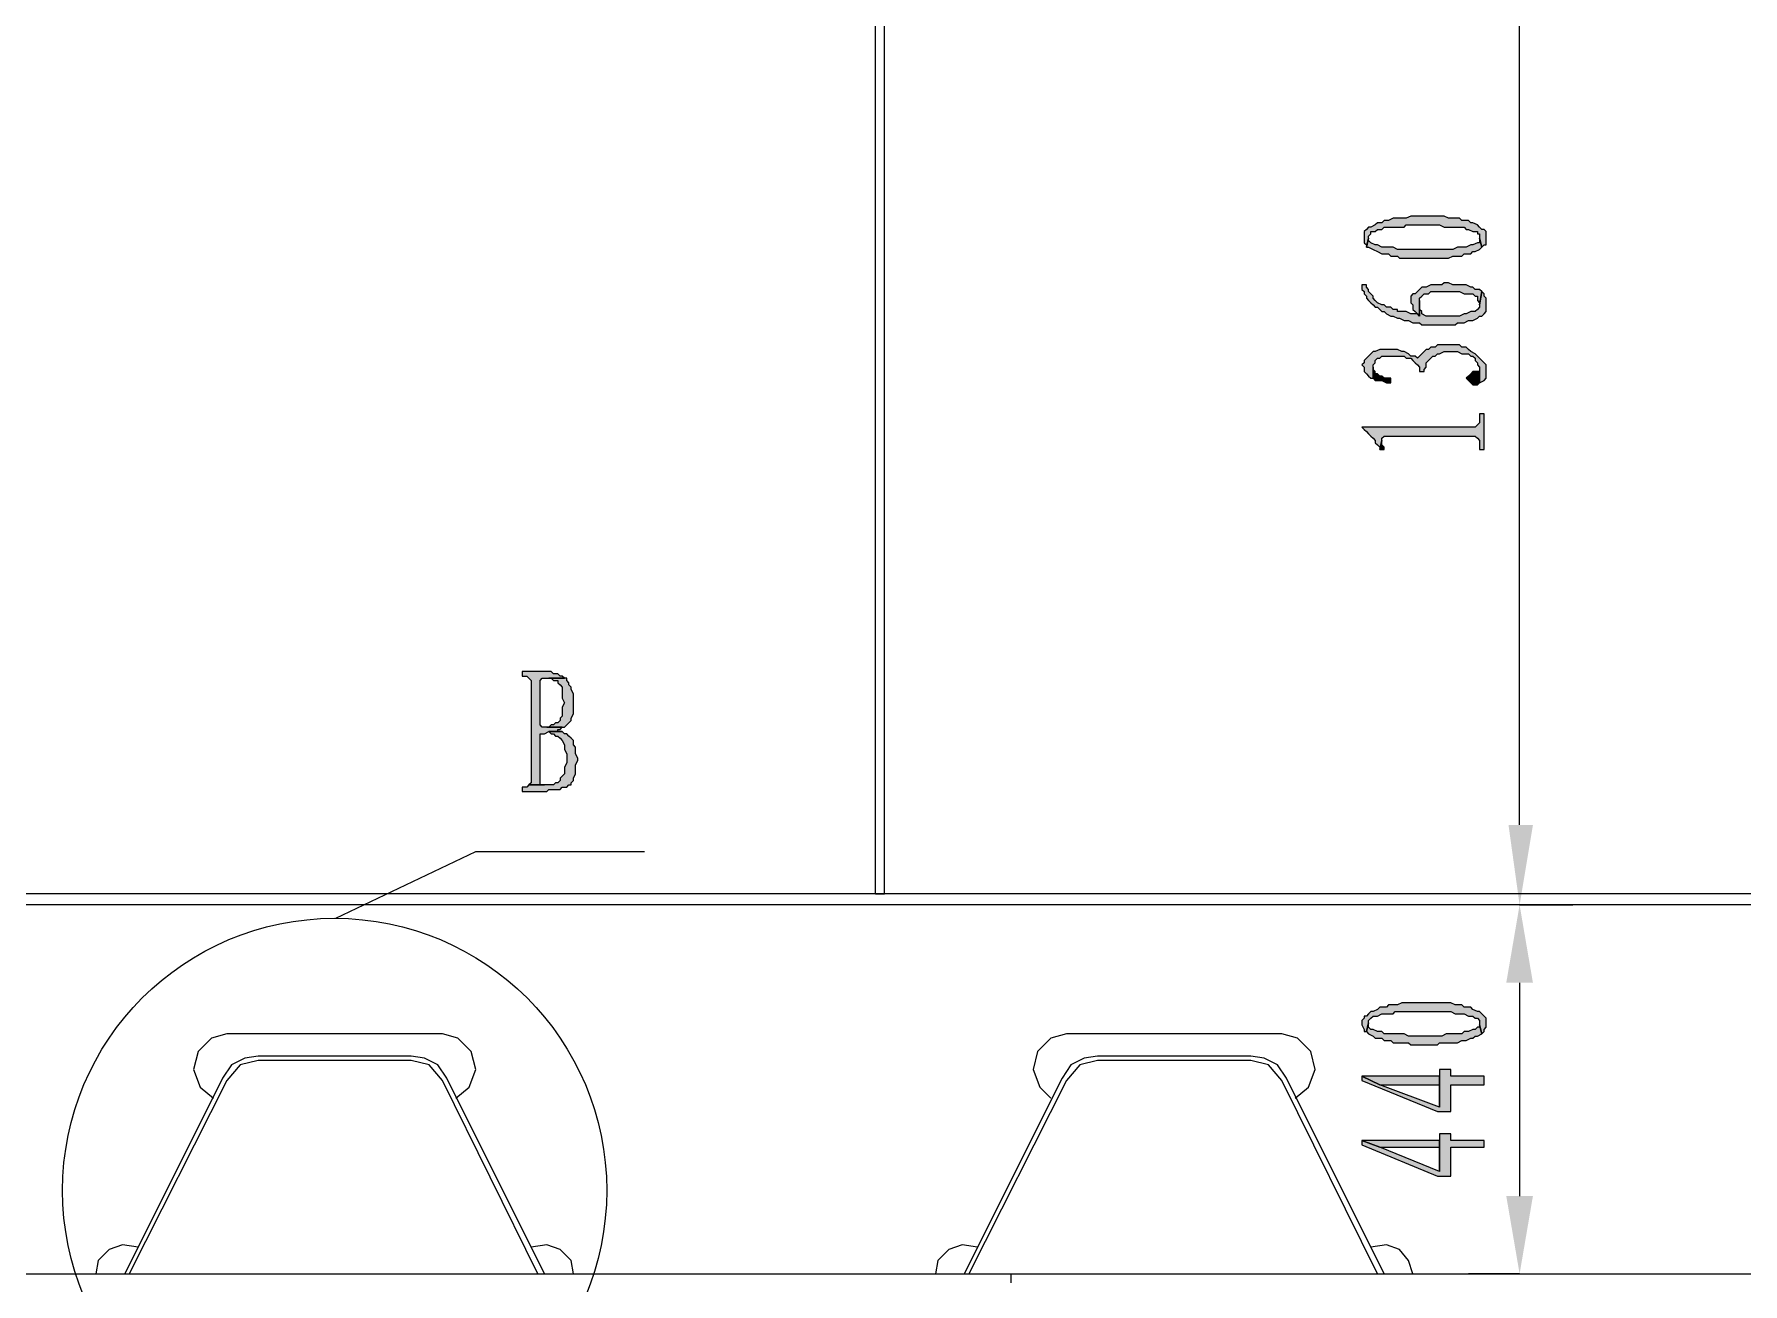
# Model space of a CAD drawing. Header units: millimetres. Extents: x 24 to 410, y 10 to 282.
# Drawn here: x 198.13 to 230.7, y 185.82 to 209.63 of the extents above; entities that cross this region are included whole.
import ezdxf

# ---------------------------------------------------------------- set-up
doc = ezdxf.new("R2010")
doc.units = ezdxf.units.MM

msp = doc.modelspace()

# ---------------------------------------------------------------- hatches: boundary and pattern name
h = msp.add_hatch(color=256)
h.dxf.hatch_style = 2
h.paths.add_polyline_path([(223.477667, 205.74), (223.477667, 205.655333), (223.52, 205.613), (223.52, 205.570667), (223.562333, 205.74), (223.562333, 205.782333), (223.604667, 205.824667), (223.604667, 205.867), (223.689333, 205.867), (223.731667, 205.909333), (223.816333, 205.909333), (223.858667, 205.951667), (224.239667, 205.951667), (224.282, 205.994), (224.620667, 205.994), (224.663, 205.994), (224.917, 205.994), (225.001667, 205.951667), (225.382667, 205.951667), (225.425, 205.909333), (225.467333, 205.909333), (225.552, 205.867), (225.636667, 205.867), (225.636667, 205.824667), (225.679, 205.824667), (225.679, 205.782333), (225.679, 205.74), (225.721333, 205.570667), (225.763667, 205.613), (225.806, 205.613), (225.806, 205.655333), (225.806, 205.867), (225.763667, 205.909333), (225.721333, 205.909333), (225.679, 205.951667), (225.636667, 205.994), (225.552, 206.036333), (225.509667, 206.036333), (225.467333, 206.078667), (225.340333, 206.078667), (225.298, 206.121), (225.086333, 206.121), (225.001667, 206.163333), (224.366667, 206.163333), (224.282, 206.121), (224.028, 206.121), (223.943333, 206.078667), (223.858667, 206.078667), (223.816333, 206.036333), (223.731667, 206.036333), (223.689333, 205.994), (223.604667, 205.951667), (223.562333, 205.951667), (223.52, 205.909333), (223.477667, 205.867)])
h = msp.add_hatch(color=256)
h.dxf.hatch_style = 2
h.paths.add_polyline_path([(223.52, 205.570667), (223.562333, 205.570667), (223.647, 205.528333), (223.731667, 205.486), (223.816333, 205.443667), (223.943333, 205.443667), (223.985667, 205.401333), (224.112667, 205.401333), (224.155, 205.359), (225.086333, 205.359), (225.171, 205.401333), (225.213333, 205.401333), (225.298, 205.401333), (225.340333, 205.401333), (225.382667, 205.443667), (225.509667, 205.443667), (225.552, 205.486), (225.594333, 205.486), (225.679, 205.528333), (225.721333, 205.570667), (225.679, 205.74), (225.679, 205.655333), (225.636667, 205.655333), (225.552, 205.613), (225.509667, 205.613), (225.425, 205.570667), (225.255667, 205.570667), (225.171, 205.528333), (224.112667, 205.528333), (224.028, 205.570667), (223.816333, 205.570667), (223.731667, 205.613), (223.689333, 205.613), (223.604667, 205.655333), (223.562333, 205.697667), (223.562333, 205.74)])
h = msp.add_hatch(color=256)
h.dxf.hatch_style = 2
h.paths.add_polyline_path([(223.435333, 204.851), (223.435333, 204.766333), (223.477667, 204.724), (223.477667, 204.681667), (223.52, 204.639333), (223.52, 204.597), (223.562333, 204.554667), (223.604667, 204.512333), (223.647, 204.47), (223.689333, 204.427667), (223.731667, 204.427667), (223.774, 204.385333), (223.816333, 204.343), (223.858667, 204.343), (223.901, 204.300667), (223.985667, 204.258333), (224.028, 204.258333), (224.112667, 204.216), (224.155, 204.216), (224.239667, 204.173667), (224.324333, 204.173667), (224.409, 204.131333), (224.536, 204.131333), (224.578333, 204.089), (225.213333, 204.089), (225.255667, 204.131333), (225.382667, 204.131333), (225.467333, 204.173667), (225.552, 204.173667), (225.636667, 204.216), (225.679, 204.258333), (225.721333, 204.258333), (225.763667, 204.300667), (225.806, 204.343), (225.806, 204.597), (225.763667, 204.639333), (225.763667, 204.681667), (225.721333, 204.724), (225.679, 204.47), (225.679, 204.427667), (225.636667, 204.385333), (225.594333, 204.343), (225.509667, 204.343), (225.425, 204.300667), (225.382667, 204.300667), (225.298, 204.258333), (224.663, 204.258333), (224.578333, 204.300667), (224.578333, 204.343), (224.536, 204.385333), (224.536, 204.554667), (224.536, 204.258333), (224.493667, 204.300667), (224.366667, 204.300667), (224.282, 204.343), (224.112667, 204.343), (224.112667, 204.385333), (224.028, 204.385333), (223.985667, 204.427667), (223.901, 204.427667), (223.858667, 204.47), (223.816333, 204.47), (223.731667, 204.512333), (223.689333, 204.554667), (223.647, 204.597), (223.647, 204.639333), (223.604667, 204.681667), (223.562333, 204.724), (223.562333, 204.766333), (223.52, 204.808667), (223.52, 204.851)])
h = msp.add_hatch(color=256)
h.dxf.hatch_style = 2
h.paths.add_polyline_path([(224.366667, 204.597), (224.366667, 204.512333), (224.409, 204.47), (224.409, 204.385333), (224.451333, 204.343), (224.493667, 204.300667), (224.536, 204.258333), (224.536, 204.597), (224.578333, 204.639333), (224.620667, 204.681667), (224.705333, 204.681667), (224.747667, 204.724), (225.298, 204.724), (225.382667, 204.681667), (225.425, 204.681667), (225.509667, 204.681667), (225.552, 204.681667), (225.594333, 204.639333), (225.636667, 204.639333), (225.636667, 204.554667), (225.679, 204.512333), (225.679, 204.47), (225.721333, 204.724), (225.679, 204.766333), (225.594333, 204.766333), (225.552, 204.808667), (225.509667, 204.808667), (225.425, 204.851), (225.171, 204.851), (225.086333, 204.893333), (225.001667, 204.893333), (224.959333, 204.851), (224.747667, 204.851), (224.663, 204.808667), (224.578333, 204.808667), (224.536, 204.766333), (224.493667, 204.724), (224.451333, 204.681667), (224.409, 204.681667), (224.366667, 204.639333)])
h = msp.add_hatch(color=256)
h.dxf.hatch_style = 2
h.paths.add_polyline_path([(223.435333, 203.327), (223.477667, 203.284667), (223.477667, 203.2), (223.52, 203.157667), (223.562333, 203.115333), (223.604667, 203.073), (223.647, 203.073), (223.647, 203.284667), (223.647, 203.327), (223.689333, 203.369333), (223.689333, 203.411667), (223.731667, 203.454), (223.774, 203.454), (223.816333, 203.496333), (224.239667, 203.496333), (224.282, 203.454), (224.366667, 203.454), (224.409, 203.411667), (224.451333, 203.369333), (224.493667, 203.327), (224.536, 203.284667), (224.536, 203.2), (224.620667, 203.2), (224.620667, 203.242333), (224.663, 203.284667), (224.663, 203.369333), (224.705333, 203.411667), (224.747667, 203.454), (224.79, 203.496333), (224.832333, 203.496333), (224.874667, 203.538667), (224.917, 203.538667), (225.001667, 203.581), (225.255667, 203.581), (225.340333, 203.538667), (225.467333, 203.538667), (225.509667, 203.496333), (225.552, 203.496333), (225.594333, 203.454), (225.594333, 203.411667), (225.636667, 203.369333), (225.636667, 203.327), (225.679, 203.284667), (225.679, 202.988333), (225.763667, 203.030667), (225.806, 203.073), (225.806, 203.327), (225.763667, 203.369333), (225.721333, 203.411667), (225.679, 203.454), (225.636667, 203.496333), (225.594333, 203.538667), (225.509667, 203.581), (225.467333, 203.623333), (225.425, 203.665667), (225.340333, 203.665667), (225.298, 203.708), (224.874667, 203.708), (224.832333, 203.665667), (224.747667, 203.665667), (224.705333, 203.623333), (224.663, 203.623333), (224.620667, 203.581), (224.578333, 203.538667), (224.536, 203.496333), (224.493667, 203.454), (224.451333, 203.496333), (224.366667, 203.496333), (224.324333, 203.538667), (224.239667, 203.581), (224.197333, 203.581), (224.112667, 203.623333), (223.774, 203.623333), (223.689333, 203.581), (223.647, 203.581), (223.604667, 203.538667), (223.562333, 203.496333), (223.52, 203.454), (223.477667, 203.411667), (223.477667, 203.369333)])
h = msp.add_hatch(color=256)
h.dxf.hatch_style = 2
h.paths.add_polyline_path([(223.647, 203.073), (223.689333, 203.030667), (223.816333, 203.030667), (223.901, 202.988333), (223.985667, 202.988333), (223.985667, 203.073), (223.858667, 203.073), (223.816333, 203.115333), (223.774, 203.115333), (223.731667, 203.157667), (223.689333, 203.157667), (223.689333, 203.2), (223.647, 203.242333), (223.647, 203.284667)])
h = msp.add_hatch(color=256)
h.dxf.hatch_style = 2
h.paths.add_polyline_path([(225.425, 203.073), (225.467333, 203.030667), (225.509667, 202.988333), (225.552, 202.946), (225.636667, 202.946), (225.679, 202.988333), (225.679, 203.2), (225.636667, 203.2), (225.552, 203.2), (225.509667, 203.157667), (225.467333, 203.115333)])
h = msp.add_hatch(color=256)
h.dxf.hatch_style = 2
h.paths.add_polyline_path([(223.435333, 202.141667), (223.477667, 202.099333), (223.52, 202.057), (223.562333, 202.014667), (223.604667, 201.972333), (223.647, 201.93), (223.689333, 201.887667), (223.689333, 201.845333), (223.731667, 201.803), (223.774, 201.760667), (223.774, 201.718333), (223.816333, 201.887667), (223.816333, 201.93), (223.858667, 201.972333), (225.594333, 201.972333), (225.636667, 201.93), (225.679, 201.887667), (225.679, 201.718333), (225.763667, 201.718333), (225.763667, 202.395667), (225.679, 202.395667), (225.679, 202.226333), (225.636667, 202.184), (225.594333, 202.141667)])
h = msp.add_hatch(color=256)
h.dxf.hatch_style = 2
h.paths.add_polyline_path([(223.774, 201.718333), (223.858667, 201.718333), (223.858667, 201.760667), (223.816333, 201.803), (223.816333, 201.887667)])
h = msp.add_hatch(color=256)
h.dxf.hatch_style = 2
h.paths.add_polyline_path([(207.899, 197.485), (207.433333, 197.485), (207.433333, 197.400333), (207.518, 197.400333), (207.560333, 197.358), (207.602667, 197.315667), (207.602667, 195.368333), (207.560333, 195.326), (207.856667, 195.326), (207.814333, 195.326), (207.772, 195.326), (207.772, 195.410667), (207.772, 196.299667), (207.814333, 196.299667), (207.856667, 196.299667), (207.941333, 196.342), (208.195333, 196.342), (208.153, 196.342), (208.110667, 196.342), (208.110667, 196.384333), (208.153, 196.384333), (208.195333, 196.426667), (207.814333, 196.426667), (207.772, 196.469), (207.772, 197.315667), (207.814333, 197.358), (208.237667, 197.358), (208.195333, 197.400333), (208.153, 197.400333), (208.110667, 197.442667), (208.026, 197.442667), (207.983667, 197.485)])
h = msp.add_hatch(color=256)
h.dxf.hatch_style = 2
h.paths.add_polyline_path([(208.237667, 197.358), (207.941333, 197.358), (207.983667, 197.358), (208.026, 197.315667), (208.110667, 197.315667), (208.110667, 197.273333), (208.153, 197.231), (208.195333, 197.188667), (208.195333, 196.977), (208.237667, 196.892333), (208.195333, 196.807667), (208.195333, 196.638333), (208.153, 196.596), (208.153, 196.553667), (208.110667, 196.511333), (208.068333, 196.511333), (208.026, 196.469), (207.983667, 196.469), (207.941333, 196.426667), (207.899, 196.426667), (208.195333, 196.426667), (208.237667, 196.426667), (208.28, 196.469), (208.322333, 196.511333), (208.364667, 196.553667), (208.364667, 196.596), (208.407, 196.680667), (208.407, 197.061667), (208.364667, 197.146333), (208.364667, 197.188667), (208.322333, 197.231), (208.322333, 197.273333), (208.28, 197.315667), (208.28, 197.358)])
h = msp.add_hatch(color=256)
h.dxf.hatch_style = 2
h.paths.add_polyline_path([(208.195333, 196.342), (207.941333, 196.342), (207.983667, 196.299667), (208.026, 196.299667), (208.068333, 196.257333), (208.110667, 196.257333), (208.153, 196.215), (208.195333, 196.172667), (208.237667, 196.088), (208.237667, 196.003333), (208.28, 195.918667), (208.28, 195.749333), (208.237667, 195.664667), (208.237667, 195.537667), (208.195333, 195.495333), (208.153, 195.453), (208.153, 195.410667), (208.110667, 195.368333), (208.068333, 195.368333), (208.026, 195.326), (207.983667, 195.326), (207.560333, 195.326), (207.518, 195.283667), (207.433333, 195.283667), (207.433333, 195.199), (207.899, 195.199), (207.941333, 195.241333), (208.153, 195.241333), (208.195333, 195.283667), (208.28, 195.283667), (208.322333, 195.326), (208.364667, 195.326), (208.364667, 195.368333), (208.407, 195.410667), (208.407, 195.453), (208.449333, 195.537667), (208.449333, 195.707), (208.491667, 195.791667), (208.491667, 195.834), (208.449333, 195.918667), (208.449333, 196.045667), (208.407, 196.088), (208.407, 196.172667), (208.364667, 196.215), (208.322333, 196.257333), (208.28, 196.299667), (208.237667, 196.299667)])
h = msp.add_hatch(color=256)
h.dxf.hatch_style = 2
h.paths.add_polyline_path([(226.229333, 194.564), (226.695, 194.564), (226.441, 193.04)])
h = msp.add_hatch(color=256)
h.dxf.hatch_style = 2
h.paths.add_polyline_path([(226.187, 191.558333), (226.695, 191.558333), (226.441, 193.04)])
h = msp.add_hatch(color=256)
h.dxf.hatch_style = 2
h.paths.add_polyline_path([(223.435333, 190.796333), (223.435333, 190.754), (223.477667, 190.669333), (223.477667, 190.627), (223.52, 190.627), (223.562333, 190.796333), (223.562333, 190.838667), (223.604667, 190.881), (223.647, 190.923333), (223.731667, 190.923333), (223.816333, 190.965667), (224.028, 190.965667), (224.070333, 191.008), (224.620667, 191.008), (224.663, 191.008), (225.128667, 191.008), (225.213333, 190.965667), (225.382667, 190.965667), (225.467333, 190.923333), (225.552, 190.923333), (225.594333, 190.881), (225.636667, 190.881), (225.679, 190.838667), (225.679, 190.754), (225.721333, 190.584667), (225.763667, 190.627), (225.763667, 190.669333), (225.806, 190.711667), (225.806, 190.881), (225.763667, 190.923333), (225.721333, 190.965667), (225.679, 191.008), (225.636667, 191.008), (225.552, 191.050333), (225.509667, 191.092667), (225.382667, 191.092667), (225.340333, 191.135), (225.213333, 191.135), (225.128667, 191.177333), (224.197333, 191.177333), (224.112667, 191.135), (223.943333, 191.135), (223.901, 191.092667), (223.774, 191.092667), (223.731667, 191.050333), (223.647, 191.008), (223.604667, 191.008), (223.562333, 190.965667), (223.52, 190.923333), (223.477667, 190.923333), (223.477667, 190.881), (223.435333, 190.838667)])
h = msp.add_hatch(color=256)
h.dxf.hatch_style = 2
h.paths.add_polyline_path([(223.52, 190.627), (223.562333, 190.584667), (223.647, 190.542333), (223.689333, 190.5), (223.816333, 190.5), (223.858667, 190.457667), (223.985667, 190.457667), (224.028, 190.415333), (224.324333, 190.415333), (224.366667, 190.373), (224.874667, 190.373), (224.917, 190.415333), (225.213333, 190.415333), (225.255667, 190.415333), (225.340333, 190.457667), (225.425, 190.457667), (225.509667, 190.5), (225.552, 190.5), (225.594333, 190.542333), (225.636667, 190.542333), (225.721333, 190.584667), (225.679, 190.754), (225.679, 190.711667), (225.636667, 190.711667), (225.594333, 190.669333), (225.552, 190.669333), (225.467333, 190.627), (225.382667, 190.627), (225.340333, 190.584667), (225.044, 190.584667), (224.959333, 190.542333), (224.324333, 190.542333), (224.239667, 190.584667), (223.858667, 190.584667), (223.816333, 190.627), (223.731667, 190.627), (223.647, 190.669333), (223.604667, 190.669333), (223.562333, 190.711667), (223.562333, 190.796333)])
h = msp.add_hatch(color=256)
h.dxf.hatch_style = 2
h.paths.add_polyline_path([(223.435333, 189.780333), (223.435333, 189.695667), (224.874667, 189.103), (225.128667, 189.103), (225.128667, 189.611), (225.763667, 189.611), (225.763667, 189.780333), (225.128667, 189.780333), (225.128667, 189.907333), (224.917, 189.907333), (224.917, 189.780333), (224.917, 189.187667), (223.774, 189.611)])
h = msp.add_hatch(color=256)
h.dxf.hatch_style = 2
h.paths.add_polyline_path([(223.435333, 189.780333), (223.774, 189.611), (224.917, 189.611), (224.917, 189.187667), (224.917, 189.780333)])
h = msp.add_hatch(color=256)
h.dxf.hatch_style = 2
h.paths.add_polyline_path([(223.435333, 188.552667), (223.435333, 188.468), (224.874667, 187.875333), (225.128667, 187.875333), (225.128667, 188.425667), (225.763667, 188.425667), (225.763667, 188.552667), (225.128667, 188.552667), (225.128667, 188.679667), (224.917, 188.679667), (224.917, 188.552667), (224.917, 187.96), (223.774, 188.425667)])
h = msp.add_hatch(color=256)
h.dxf.hatch_style = 2
h.paths.add_polyline_path([(223.435333, 188.552667), (223.774, 188.425667), (224.917, 188.425667), (224.917, 187.96), (224.917, 188.552667)])
h = msp.add_hatch(color=256)
h.dxf.hatch_style = 2
h.paths.add_polyline_path([(226.187, 187.494333), (226.695, 187.494333), (226.441, 186.012667)])

# ---------------------------------------------------------------- linework, layer by layer
at = {"lineweight": 0}
for points in [[(214.164333, 193.251667), (214.164333, 237.236)], [(214.333667, 193.251667), (214.333667, 237.236)], [(226.441, 194.564), (226.441, 213.317667)], [(203.877333, 192.786), (206.544333, 194.056), (209.761667, 194.056)], [(243.289667, 193.251667), (146.642667, 193.251667)], [(214.164333, 193.251667), (214.333667, 193.251667)], [(243.289667, 193.04), (146.600333, 193.04)], [(226.441, 193.04), (227.457, 193.04)], [(226.441, 193.04), (227.457, 193.04)], [(226.441, 191.558333), (226.441, 187.494333)], [(201.803, 190.584667), (201.506667, 190.5), (201.252667, 190.246), (201.168, 189.907333), (201.295, 189.568667), (201.549, 189.357)], [(205.909333, 190.584667), (201.803, 190.584667)], [(206.163333, 189.357), (206.417333, 189.568667), (206.544333, 189.907333), (206.459667, 190.246), (206.205667, 190.5), (205.909333, 190.584667)], [(217.805, 190.584667), (217.508667, 190.5), (217.254667, 190.246), (217.17, 189.907333), (217.297, 189.568667), (217.508667, 189.357)], [(221.911333, 190.584667), (217.805, 190.584667)], [(222.165333, 189.357), (222.419333, 189.568667), (222.546333, 189.907333), (222.461667, 190.246), (222.207667, 190.5), (221.911333, 190.584667)], [(205.316667, 190.161333), (202.395667, 190.161333), (202.141667, 190.119), (201.887667, 189.992), (201.718333, 189.738)], [(202.395667, 190.076667), (202.057, 189.992), (201.803, 189.695667)], [(205.316667, 190.076667), (202.395667, 190.076667)], [(205.994, 189.738), (205.824667, 189.992), (205.570667, 190.119), (205.316667, 190.161333)], [(205.909333, 189.695667), (205.655333, 189.992), (205.316667, 190.076667)], [(221.318667, 190.161333), (218.397667, 190.161333), (218.143667, 190.119), (217.889667, 189.992), (217.720333, 189.738)], [(218.397667, 190.076667), (218.059, 189.992), (217.805, 189.695667)], [(221.318667, 190.076667), (218.397667, 190.076667)], [(221.996, 189.738), (221.826667, 189.992), (221.572667, 190.119), (221.318667, 190.161333)], [(221.911333, 189.695667), (221.657333, 189.992), (221.318667, 190.076667)], [(201.718333, 189.738), (199.855667, 186.012667)], [(201.803, 189.695667), (199.940333, 186.012667)], [(207.729667, 186.012667), (205.909333, 189.695667)], [(207.856667, 186.012667), (205.994, 189.738)], [(217.720333, 189.738), (215.857667, 186.012667)], [(217.805, 189.695667), (215.942333, 186.012667)], [(223.731667, 186.012667), (221.911333, 189.695667)], [(223.858667, 186.012667), (221.996, 189.738)], [(200.109667, 186.520667), (199.813333, 186.563), (199.559333, 186.478333), (199.347667, 186.266667), (199.305333, 186.012667)], [(208.407, 186.012667), (208.364667, 186.266667), (208.153, 186.478333), (207.899, 186.563), (207.602667, 186.520667)], [(216.111667, 186.520667), (215.815333, 186.563), (215.561333, 186.478333), (215.349667, 186.266667), (215.307333, 186.012667)], [(224.409, 186.012667), (224.324333, 186.266667), (224.155, 186.478333), (223.901, 186.563), (223.604667, 186.520667)], [(145.457333, 186.012667), (395.859, 186.012667)], [(216.746667, 186.012667), (216.746667, 185.843333)], [(226.441, 186.012667), (225.467333, 186.012667)]]:
    msp.add_lwpolyline(points, dxfattribs=at)
for points in [[(223.477667, 205.74), (223.477667, 205.655333), (223.52, 205.613), (223.52, 205.570667), (223.562333, 205.74), (223.562333, 205.782333), (223.604667, 205.824667), (223.604667, 205.867), (223.689333, 205.867), (223.731667, 205.909333), (223.816333, 205.909333), (223.858667, 205.951667), (224.239667, 205.951667), (224.282, 205.994), (224.620667, 205.994), (224.663, 205.994), (224.917, 205.994), (225.001667, 205.951667), (225.382667, 205.951667), (225.425, 205.909333), (225.467333, 205.909333), (225.552, 205.867), (225.636667, 205.867), (225.636667, 205.824667), (225.679, 205.824667), (225.679, 205.782333), (225.679, 205.74), (225.721333, 205.570667), (225.763667, 205.613), (225.806, 205.613), (225.806, 205.655333), (225.806, 205.867), (225.763667, 205.909333), (225.721333, 205.909333), (225.679, 205.951667), (225.636667, 205.994), (225.552, 206.036333), (225.509667, 206.036333), (225.467333, 206.078667), (225.340333, 206.078667), (225.298, 206.121), (225.086333, 206.121), (225.001667, 206.163333), (224.366667, 206.163333), (224.282, 206.121), (224.028, 206.121), (223.943333, 206.078667), (223.858667, 206.078667), (223.816333, 206.036333), (223.731667, 206.036333), (223.689333, 205.994), (223.604667, 205.951667), (223.562333, 205.951667), (223.52, 205.909333), (223.477667, 205.867)], [(223.52, 205.570667), (223.562333, 205.570667), (223.647, 205.528333), (223.731667, 205.486), (223.816333, 205.443667), (223.943333, 205.443667), (223.985667, 205.401333), (224.112667, 205.401333), (224.155, 205.359), (225.086333, 205.359), (225.171, 205.401333), (225.213333, 205.401333), (225.298, 205.401333), (225.340333, 205.401333), (225.382667, 205.443667), (225.509667, 205.443667), (225.552, 205.486), (225.594333, 205.486), (225.679, 205.528333), (225.721333, 205.570667), (225.679, 205.74), (225.679, 205.655333), (225.636667, 205.655333), (225.552, 205.613), (225.509667, 205.613), (225.425, 205.570667), (225.255667, 205.570667), (225.171, 205.528333), (224.112667, 205.528333), (224.028, 205.570667), (223.816333, 205.570667), (223.731667, 205.613), (223.689333, 205.613), (223.604667, 205.655333), (223.562333, 205.697667), (223.562333, 205.74)], [(223.435333, 204.851), (223.435333, 204.766333), (223.477667, 204.724), (223.477667, 204.681667), (223.52, 204.639333), (223.52, 204.597), (223.562333, 204.554667), (223.604667, 204.512333), (223.647, 204.47), (223.689333, 204.427667), (223.731667, 204.427667), (223.774, 204.385333), (223.816333, 204.343), (223.858667, 204.343), (223.901, 204.300667), (223.985667, 204.258333), (224.028, 204.258333), (224.112667, 204.216), (224.155, 204.216), (224.239667, 204.173667), (224.324333, 204.173667), (224.409, 204.131333), (224.536, 204.131333), (224.578333, 204.089), (225.213333, 204.089), (225.255667, 204.131333), (225.382667, 204.131333), (225.467333, 204.173667), (225.552, 204.173667), (225.636667, 204.216), (225.679, 204.258333), (225.721333, 204.258333), (225.763667, 204.300667), (225.806, 204.343), (225.806, 204.597), (225.763667, 204.639333), (225.763667, 204.681667), (225.721333, 204.724), (225.679, 204.47), (225.679, 204.427667), (225.636667, 204.385333), (225.594333, 204.343), (225.509667, 204.343), (225.425, 204.300667), (225.382667, 204.300667), (225.298, 204.258333), (224.663, 204.258333), (224.578333, 204.300667), (224.578333, 204.343), (224.536, 204.385333), (224.536, 204.554667), (224.536, 204.258333), (224.493667, 204.300667), (224.366667, 204.300667), (224.282, 204.343), (224.112667, 204.343), (224.112667, 204.385333), (224.028, 204.385333), (223.985667, 204.427667), (223.901, 204.427667), (223.858667, 204.47), (223.816333, 204.47), (223.731667, 204.512333), (223.689333, 204.554667), (223.647, 204.597), (223.647, 204.639333), (223.604667, 204.681667), (223.562333, 204.724), (223.562333, 204.766333), (223.52, 204.808667), (223.52, 204.851)], [(224.366667, 204.597), (224.366667, 204.512333), (224.409, 204.47), (224.409, 204.385333), (224.451333, 204.343), (224.493667, 204.300667), (224.536, 204.258333), (224.536, 204.597), (224.578333, 204.639333), (224.620667, 204.681667), (224.705333, 204.681667), (224.747667, 204.724), (225.298, 204.724), (225.382667, 204.681667), (225.425, 204.681667), (225.509667, 204.681667), (225.552, 204.681667), (225.594333, 204.639333), (225.636667, 204.639333), (225.636667, 204.554667), (225.679, 204.512333), (225.679, 204.47), (225.721333, 204.724), (225.679, 204.766333), (225.594333, 204.766333), (225.552, 204.808667), (225.509667, 204.808667), (225.425, 204.851), (225.171, 204.851), (225.086333, 204.893333), (225.001667, 204.893333), (224.959333, 204.851), (224.747667, 204.851), (224.663, 204.808667), (224.578333, 204.808667), (224.536, 204.766333), (224.493667, 204.724), (224.451333, 204.681667), (224.409, 204.681667), (224.366667, 204.639333)], [(223.435333, 203.327), (223.477667, 203.284667), (223.477667, 203.2), (223.52, 203.157667), (223.562333, 203.115333), (223.604667, 203.073), (223.647, 203.073), (223.647, 203.284667), (223.647, 203.327), (223.689333, 203.369333), (223.689333, 203.411667), (223.731667, 203.454), (223.774, 203.454), (223.816333, 203.496333), (224.239667, 203.496333), (224.282, 203.454), (224.366667, 203.454), (224.409, 203.411667), (224.451333, 203.369333), (224.493667, 203.327), (224.536, 203.284667), (224.536, 203.2), (224.620667, 203.2), (224.620667, 203.242333), (224.663, 203.284667), (224.663, 203.369333), (224.705333, 203.411667), (224.747667, 203.454), (224.79, 203.496333), (224.832333, 203.496333), (224.874667, 203.538667), (224.917, 203.538667), (225.001667, 203.581), (225.255667, 203.581), (225.340333, 203.538667), (225.467333, 203.538667), (225.509667, 203.496333), (225.552, 203.496333), (225.594333, 203.454), (225.594333, 203.411667), (225.636667, 203.369333), (225.636667, 203.327), (225.679, 203.284667), (225.679, 202.988333), (225.763667, 203.030667), (225.806, 203.073), (225.806, 203.327), (225.763667, 203.369333), (225.721333, 203.411667), (225.679, 203.454), (225.636667, 203.496333), (225.594333, 203.538667), (225.509667, 203.581), (225.467333, 203.623333), (225.425, 203.665667), (225.340333, 203.665667), (225.298, 203.708), (224.874667, 203.708), (224.832333, 203.665667), (224.747667, 203.665667), (224.705333, 203.623333), (224.663, 203.623333), (224.620667, 203.581), (224.578333, 203.538667), (224.536, 203.496333), (224.493667, 203.454), (224.451333, 203.496333), (224.366667, 203.496333), (224.324333, 203.538667), (224.239667, 203.581), (224.197333, 203.581), (224.112667, 203.623333), (223.774, 203.623333), (223.689333, 203.581), (223.647, 203.581), (223.604667, 203.538667), (223.562333, 203.496333), (223.52, 203.454), (223.477667, 203.411667), (223.477667, 203.369333)], [(223.647, 203.073), (223.689333, 203.030667), (223.816333, 203.030667), (223.901, 202.988333), (223.985667, 202.988333), (223.985667, 203.073), (223.858667, 203.073), (223.816333, 203.115333), (223.774, 203.115333), (223.731667, 203.157667), (223.689333, 203.157667), (223.689333, 203.2), (223.647, 203.242333), (223.647, 203.284667)], [(225.425, 203.073), (225.467333, 203.030667), (225.509667, 202.988333), (225.552, 202.946), (225.636667, 202.946), (225.679, 202.988333), (225.679, 203.2), (225.636667, 203.2), (225.552, 203.2), (225.509667, 203.157667), (225.467333, 203.115333)], [(223.435333, 202.141667), (223.477667, 202.099333), (223.52, 202.057), (223.562333, 202.014667), (223.604667, 201.972333), (223.647, 201.93), (223.689333, 201.887667), (223.689333, 201.845333), (223.731667, 201.803), (223.774, 201.760667), (223.774, 201.718333), (223.816333, 201.887667), (223.816333, 201.93), (223.858667, 201.972333), (225.594333, 201.972333), (225.636667, 201.93), (225.679, 201.887667), (225.679, 201.718333), (225.763667, 201.718333), (225.763667, 202.395667), (225.679, 202.395667), (225.679, 202.226333), (225.636667, 202.184), (225.594333, 202.141667)], [(223.774, 201.718333), (223.858667, 201.718333), (223.858667, 201.760667), (223.816333, 201.803), (223.816333, 201.887667)], [(207.899, 197.485), (207.433333, 197.485), (207.433333, 197.400333), (207.518, 197.400333), (207.560333, 197.358), (207.602667, 197.315667), (207.602667, 195.368333), (207.560333, 195.326), (207.856667, 195.326), (207.814333, 195.326), (207.772, 195.326), (207.772, 195.410667), (207.772, 196.299667), (207.814333, 196.299667), (207.856667, 196.299667), (207.941333, 196.342), (208.195333, 196.342), (208.153, 196.342), (208.110667, 196.342), (208.110667, 196.384333), (208.153, 196.384333), (208.195333, 196.426667), (207.814333, 196.426667), (207.772, 196.469), (207.772, 197.315667), (207.814333, 197.358), (208.237667, 197.358), (208.195333, 197.400333), (208.153, 197.400333), (208.110667, 197.442667), (208.026, 197.442667), (207.983667, 197.485)], [(208.237667, 197.358), (207.941333, 197.358), (207.983667, 197.358), (208.026, 197.315667), (208.110667, 197.315667), (208.110667, 197.273333), (208.153, 197.231), (208.195333, 197.188667), (208.195333, 196.977), (208.237667, 196.892333), (208.195333, 196.807667), (208.195333, 196.638333), (208.153, 196.596), (208.153, 196.553667), (208.110667, 196.511333), (208.068333, 196.511333), (208.026, 196.469), (207.983667, 196.469), (207.941333, 196.426667), (207.899, 196.426667), (208.195333, 196.426667), (208.237667, 196.426667), (208.28, 196.469), (208.322333, 196.511333), (208.364667, 196.553667), (208.364667, 196.596), (208.407, 196.680667), (208.407, 197.061667), (208.364667, 197.146333), (208.364667, 197.188667), (208.322333, 197.231), (208.322333, 197.273333), (208.28, 197.315667), (208.28, 197.358)], [(208.195333, 196.342), (207.941333, 196.342), (207.983667, 196.299667), (208.026, 196.299667), (208.068333, 196.257333), (208.110667, 196.257333), (208.153, 196.215), (208.195333, 196.172667), (208.237667, 196.088), (208.237667, 196.003333), (208.28, 195.918667), (208.28, 195.749333), (208.237667, 195.664667), (208.237667, 195.537667), (208.195333, 195.495333), (208.153, 195.453), (208.153, 195.410667), (208.110667, 195.368333), (208.068333, 195.368333), (208.026, 195.326), (207.983667, 195.326), (207.560333, 195.326), (207.518, 195.283667), (207.433333, 195.283667), (207.433333, 195.199), (207.899, 195.199), (207.941333, 195.241333), (208.153, 195.241333), (208.195333, 195.283667), (208.28, 195.283667), (208.322333, 195.326), (208.364667, 195.326), (208.364667, 195.368333), (208.407, 195.410667), (208.407, 195.453), (208.449333, 195.537667), (208.449333, 195.707), (208.491667, 195.791667), (208.491667, 195.834), (208.449333, 195.918667), (208.449333, 196.045667), (208.407, 196.088), (208.407, 196.172667), (208.364667, 196.215), (208.322333, 196.257333), (208.28, 196.299667), (208.237667, 196.299667)], [(223.435333, 190.796333), (223.435333, 190.754), (223.477667, 190.669333), (223.477667, 190.627), (223.52, 190.627), (223.562333, 190.796333), (223.562333, 190.838667), (223.604667, 190.881), (223.647, 190.923333), (223.731667, 190.923333), (223.816333, 190.965667), (224.028, 190.965667), (224.070333, 191.008), (224.620667, 191.008), (224.663, 191.008), (225.128667, 191.008), (225.213333, 190.965667), (225.382667, 190.965667), (225.467333, 190.923333), (225.552, 190.923333), (225.594333, 190.881), (225.636667, 190.881), (225.679, 190.838667), (225.679, 190.754), (225.721333, 190.584667), (225.763667, 190.627), (225.763667, 190.669333), (225.806, 190.711667), (225.806, 190.881), (225.763667, 190.923333), (225.721333, 190.965667), (225.679, 191.008), (225.636667, 191.008), (225.552, 191.050333), (225.509667, 191.092667), (225.382667, 191.092667), (225.340333, 191.135), (225.213333, 191.135), (225.128667, 191.177333), (224.197333, 191.177333), (224.112667, 191.135), (223.943333, 191.135), (223.901, 191.092667), (223.774, 191.092667), (223.731667, 191.050333), (223.647, 191.008), (223.604667, 191.008), (223.562333, 190.965667), (223.52, 190.923333), (223.477667, 190.923333), (223.477667, 190.881), (223.435333, 190.838667)], [(223.52, 190.627), (223.562333, 190.584667), (223.647, 190.542333), (223.689333, 190.5), (223.816333, 190.5), (223.858667, 190.457667), (223.985667, 190.457667), (224.028, 190.415333), (224.324333, 190.415333), (224.366667, 190.373), (224.874667, 190.373), (224.917, 190.415333), (225.213333, 190.415333), (225.255667, 190.415333), (225.340333, 190.457667), (225.425, 190.457667), (225.509667, 190.5), (225.552, 190.5), (225.594333, 190.542333), (225.636667, 190.542333), (225.721333, 190.584667), (225.679, 190.754), (225.679, 190.711667), (225.636667, 190.711667), (225.594333, 190.669333), (225.552, 190.669333), (225.467333, 190.627), (225.382667, 190.627), (225.340333, 190.584667), (225.044, 190.584667), (224.959333, 190.542333), (224.324333, 190.542333), (224.239667, 190.584667), (223.858667, 190.584667), (223.816333, 190.627), (223.731667, 190.627), (223.647, 190.669333), (223.604667, 190.669333), (223.562333, 190.711667), (223.562333, 190.796333)], [(223.435333, 189.780333), (223.435333, 189.695667), (224.874667, 189.103), (225.128667, 189.103), (225.128667, 189.611), (225.763667, 189.611), (225.763667, 189.780333), (225.128667, 189.780333), (225.128667, 189.907333), (224.917, 189.907333), (224.917, 189.780333), (224.917, 189.187667), (223.774, 189.611)], [(223.435333, 189.780333), (223.774, 189.611), (224.917, 189.611), (224.917, 189.187667), (224.917, 189.780333)], [(223.435333, 188.552667), (223.435333, 188.468), (224.874667, 187.875333), (225.128667, 187.875333), (225.128667, 188.425667), (225.763667, 188.425667), (225.763667, 188.552667), (225.128667, 188.552667), (225.128667, 188.679667), (224.917, 188.679667), (224.917, 188.552667), (224.917, 187.96), (223.774, 188.425667)], [(223.435333, 188.552667), (223.774, 188.425667), (224.917, 188.425667), (224.917, 187.96), (224.917, 188.552667)]]:
    msp.add_lwpolyline(points, close=True, dxfattribs=at)
msp.add_circle((203.856167, 187.600167), 5.185833, dxfattribs=at)

doc.saveas('drawing.dxf')
